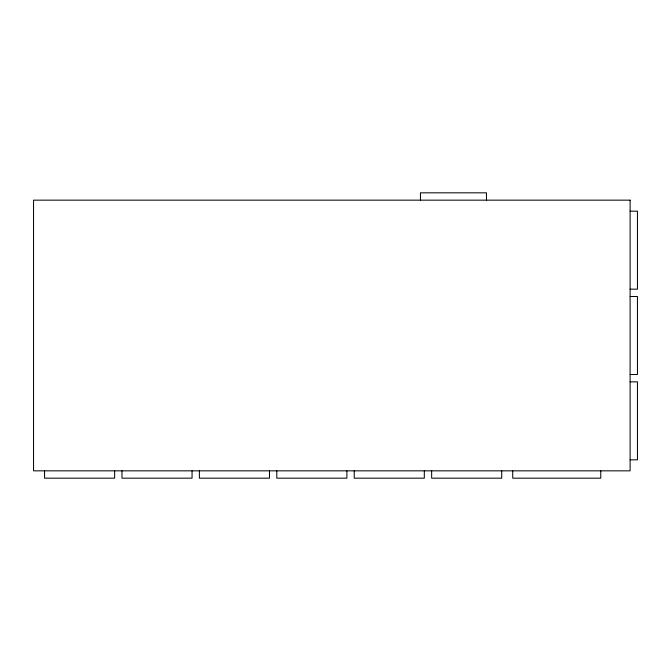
<?xml version="1.0" encoding="UTF-8"?>
<svg xmlns="http://www.w3.org/2000/svg" width="671" height="671" viewBox="0 0 671 671"><rect width="100%" height="100%" fill="white"/><g stroke="black" fill="none" stroke-linecap="round" stroke-linejoin="round"><path stroke-width="1.01" d="M630.111 211.164L637.45 211.164L637.45 289.167L630.111 289.167M630.111 296.498L637.45 296.498L637.45 374.502L630.111 374.502M630.111 381.833L637.45 381.833L637.45 459.836L630.111 459.836M600.771 470.841L600.771 478.171L512.728 478.171L512.728 470.841M501.723 470.841L501.723 478.171L431.646 478.171L431.646 470.841M486.475 200.159L486.475 192.829L420.449 192.829L420.449 200.159M424.307 470.841L424.307 478.171L354.229 478.171L354.229 470.841M346.89 470.841L346.89 478.171L276.804 478.171L276.804 470.841M269.474 470.841L269.474 478.171L199.388 478.171L199.388 470.841M192.057 470.841L192.057 478.171L121.971 478.171L121.971 470.841M114.632 470.841L114.632 478.171L44.554 478.171L44.554 470.841M630.111 200.159L33.55 200.159L33.55 470.841L630.111 470.841L630.111 200.159"/></g></svg>
